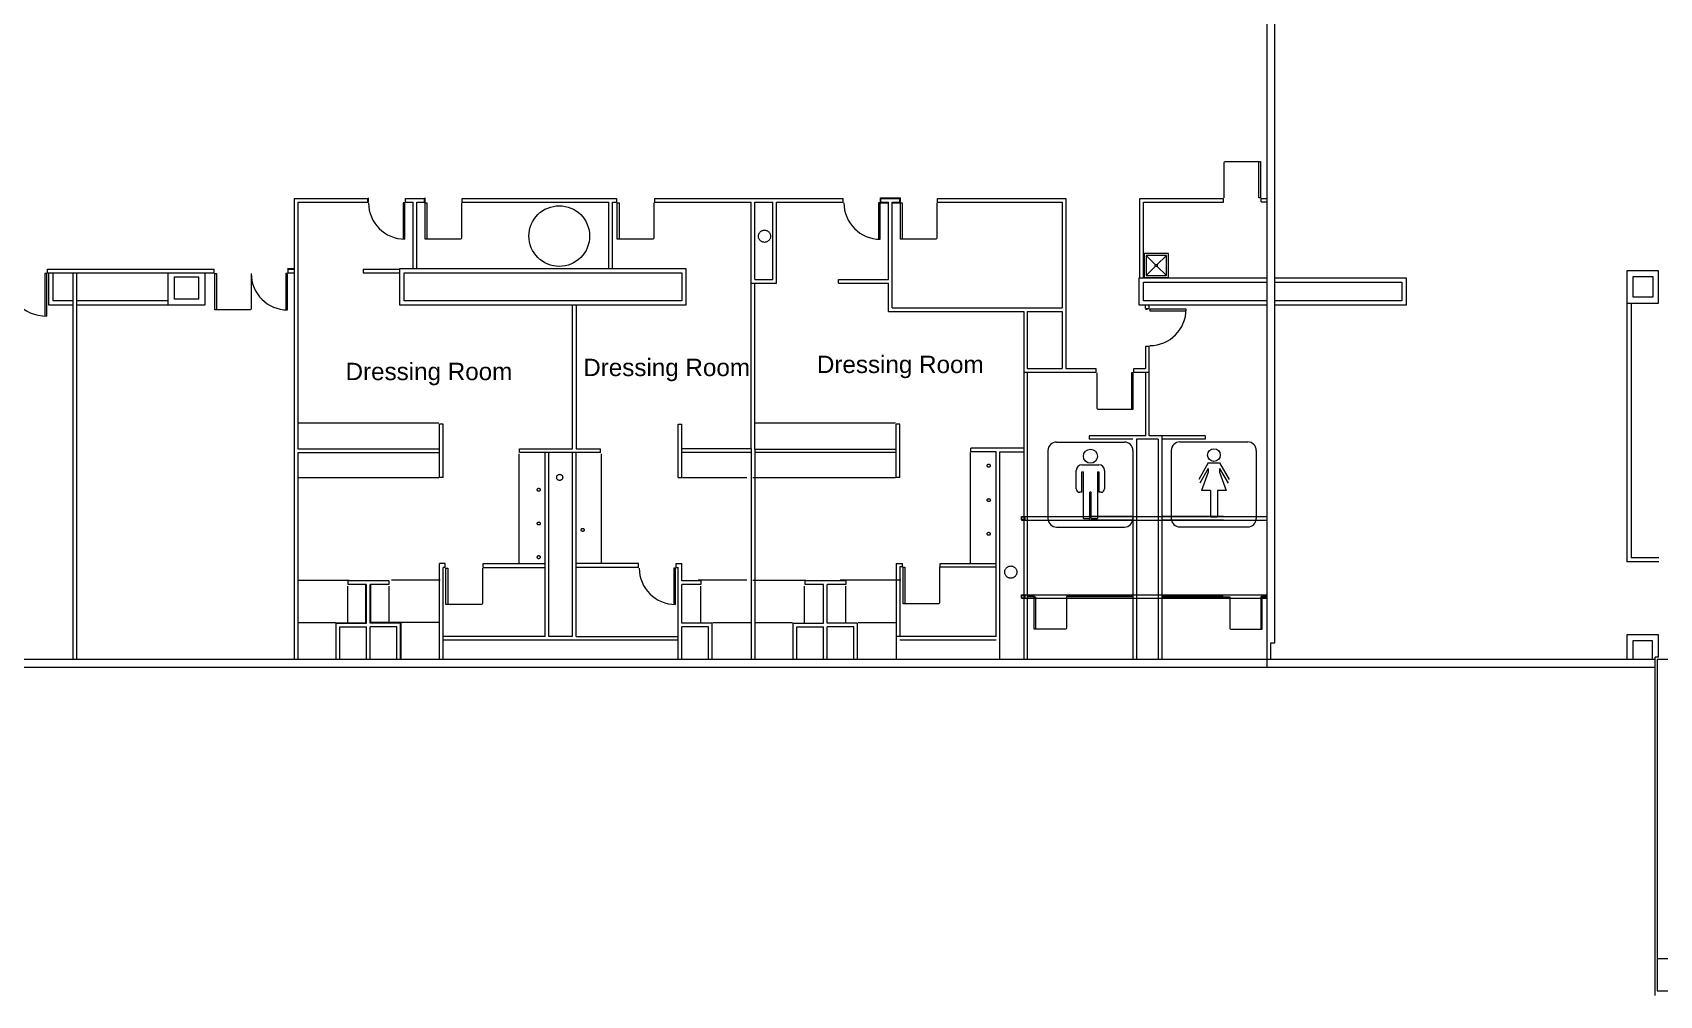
# Model space of a CAD drawing. Header units: inches. Extents: x -3410 to 5259, y -1080 to 3208.
# Drawn here: x 570 to 2178, y -1080 to -128 of the extents above; entities that cross this region are included whole.
import ezdxf

# ---------------------------------------------------------------- set-up
doc = ezdxf.new("R2010")
doc.units = ezdxf.units.IN
doc.header["$LTSCALE"] = 48
doc.header["$MEASUREMENT"] = 0
for name, color, linetype, lineweight in [('Venue-Text', 5, 'Continuous', 5), ('Venue-Text-Facility', 7, 'Continuous', 5), ('Venue-Text-Room ID', 5, 'Continuous', 5), ('Venue-Walls and Doors', 7, 'Continuous', 5)]:
    doc.layers.add(name, color=color, linetype=linetype, lineweight=lineweight)
doc.styles.add('Arial', font='Arial')

# ---------------------------------------------------------------- blocks, each defined once
blk = doc.blocks.new('Group-83-1')
at = {"layer": 'Venue-Walls and Doors', "color": 7, "linetype": 'Continuous', "flags": 128}
blk.add_lwpolyline([(-846.762, -1561.125, 0.41421356), (-804.762, -1603.125), (-804.762, -1561.125), (-806.803, -1561.125), (-806.803, -1603.125)], format="xyb", dxfattribs=at)
blk = doc.blocks.new('Group-203-1')
at = {"layer": 'Venue-Walls and Doors', "color": 7, "linetype": 'Continuous', "flags": 128}
blk.add_lwpolyline([(-204.762, -1491.127), (-204.762, -1526.127, -0.41421356), (-205.762, -1527.127), (-240.762, -1527.127), (-240.762, -1491.127), (-239.013, -1491.127), (-239.013, -1527.127)], format="xyb", dxfattribs=at)
blk = doc.blocks.new('Group-204-1')
at = {"layer": 'Venue-Walls and Doors', "color": 7, "linetype": 'Continuous', "flags": 128}
blk.add_lwpolyline([(-486.763, -1491.126, 0.41421356), (-450.763, -1527.126), (-450.763, -1491.126), (-452.513, -1491.126), (-452.513, -1527.126)], format="xyb", dxfattribs=at)
blk = doc.blocks.new('Group-205-1')
at = {"layer": 'Venue-Walls and Doors', "color": 7, "linetype": 'Continuous', "flags": 128}
blk.add_lwpolyline([(203.237, -1880.751), (203.237, -1911.751, -0.41421356), (202.237, -1912.751), (171.237, -1912.751), (171.237, -1880.751), (172.792, -1880.751), (172.792, -1912.751)], format="xyb", dxfattribs=at)
blk = doc.blocks.new('Group-206-1')
at = {"layer": 'Venue-Walls and Doors', "color": 7, "linetype": 'Continuous', "flags": 128}
blk.add_lwpolyline([(364.895, -1880.752), (364.895, -1911.752, 0.41421356), (365.895, -1912.752), (396.895, -1912.752), (396.895, -1880.752), (395.34, -1880.752), (395.34, -1912.752)], format="xyb", dxfattribs=at)
blk = doc.blocks.new('SYM0045')
at = {"layer": 'Venue-Walls and Doors', "color": 7, "linetype": 'Continuous'}
for p, q in [((11.3, 0.7), (2, 10)), ((22, 10), (12.7, 0.7)), ((11.3, -0.7), (2, -10)), ((22, -10), (12.7, -0.7))]:
    blk.add_line(p, q, dxfattribs=at)
at = {"layer": 'Venue-Walls and Doors', "color": 7, "linetype": 'Continuous', "flags": 128}
for points in [[(24, 12), (0, 12), (0, -12), (24, -12)], [(22, 10), (2, 10), (2, -10), (22, -10)], [(13, 0), (13, -0.1), (13, -0.2), (13, -0.3), (12.9, -0.4), (12.9, -0.5), (12.8, -0.6), (12.8, -0.6), (12.7, -0.7), (12.6, -0.8), (12.6, -0.8), (12.5, -0.9), (12.4, -0.9), (12.3, -1), (12.2, -1), (12.1, -1), (12, -1), (11.9, -1), (11.8, -1), (11.7, -1), (11.6, -0.9), (11.5, -0.9), (11.4, -0.8), (11.4, -0.8), (11.3, -0.7), (11.2, -0.6), (11.2, -0.6), (11.1, -0.5), (11.1, -0.4), (11, -0.3), (11, -0.2), (11, -0.1), (11, 0), (11, 0.1), (11, 0.2), (11, 0.3), (11.1, 0.4), (11.1, 0.5), (11.2, 0.6), (11.2, 0.6), (11.3, 0.7), (11.4, 0.8), (11.4, 0.8), (11.5, 0.9), (11.6, 0.9), (11.7, 1), (11.8, 1), (11.9, 1), (12, 1), (12.1, 1), (12.2, 1), (12.3, 1), (12.4, 0.9), (12.5, 0.9), (12.6, 0.8), (12.6, 0.8), (12.7, 0.7), (12.8, 0.6), (12.8, 0.6), (12.9, 0.5), (12.9, 0.4), (13, 0.3), (13, 0.2), (13, 0.1)]]:
    blk.add_lwpolyline(points, close=True, dxfattribs=at)
blk = doc.blocks.new('Group-207-1')
at = {"layer": 'Venue-Walls and Doors', "color": 7, "linetype": 'Continuous', "flags": 128}
blk.add_lwpolyline([(233.238, -1659.126), (233.238, -1694.126, 0.41421356), (234.238, -1695.126), (269.238, -1695.126), (269.238, -1659.126), (267.489, -1659.126), (267.489, -1695.126)], format="xyb", dxfattribs=at)
blk = doc.blocks.new('Group-208-1')
at = {"layer": 'Venue-Walls and Doors', "color": 7, "linetype": 'Continuous', "flags": 128}
blk.add_lwpolyline([(285.676, -1632.339, 0.41421356), (321.676, -1596.339), (285.676, -1596.339), (285.676, -1598.089), (321.676, -1598.089)], format="xyb", dxfattribs=at)
blk = doc.blocks.new('Group-209-1')
at = {"layer": 'Venue-Walls and Doors', "color": 7, "linetype": 'Continuous', "flags": 128}
blk.add_lwpolyline([(359.238, -1486.253), (359.238, -1451.253, -0.41421356), (360.238, -1450.253), (395.238, -1450.253), (395.238, -1486.253), (393.488, -1486.253), (393.488, -1450.253)], format="xyb", dxfattribs=at)
blk = doc.blocks.new('Group-210-1')
at = {"layer": 'Venue-Walls and Doors', "color": 7, "linetype": 'Continuous', "flags": 128}
blk.add_lwpolyline([(-602.763, -1561.125, 0.41421356), (-566.763, -1597.125), (-566.763, -1561.125), (-568.513, -1561.125), (-568.513, -1597.125)], format="xyb", dxfattribs=at)
blk = doc.blocks.new('Group-211-1')
at = {"layer": 'Venue-Walls and Doors', "color": 7, "linetype": 'Continuous', "flags": 128}
blk.add_lwpolyline([(-16.762, -1491.218, 0.41421356), (19.238, -1527.218), (19.238, -1491.218), (17.488, -1491.218), (17.488, -1527.218)], format="xyb", dxfattribs=at)
blk = doc.blocks.new('Group-212-1')
at = {"layer": 'Venue-Walls and Doors', "color": 7, "linetype": 'Continuous', "flags": 128}
blk.add_lwpolyline([(75.237, -1491.126), (75.238, -1526.126, -0.41421356), (74.238, -1527.126), (39.238, -1527.127), (39.237, -1491.127), (40.987, -1491.127), (40.988, -1527.127)], format="xyb", dxfattribs=at)
blk = doc.blocks.new('Group-213-1')
at = {"layer": 'Venue-Walls and Doors', "color": 7, "linetype": 'Continuous', "flags": 128}
blk.add_lwpolyline([(-394.763, -1491.126), (-394.763, -1526.126, -0.41421356), (-395.763, -1527.126), (-430.763, -1527.127), (-430.763, -1491.127), (-429.014, -1491.127), (-429.013, -1527.127)], format="xyb", dxfattribs=at)
blk = doc.blocks.new('Group-230-1')
at = {"layer": 'Venue-Walls and Doors', "color": 7, "linetype": 'Continuous', "flags": 128}
blk.add_lwpolyline([(77.862, -1851.495), (77.862, -1886.495, -0.41421356), (76.862, -1887.495), (41.862, -1887.495), (41.862, -1851.495), (43.612, -1851.495), (43.612, -1887.495)], format="xyb", dxfattribs=at)
blk = doc.blocks.new('Group-231-1')
at = {"layer": 'Venue-Walls and Doors', "color": 7, "linetype": 'Continuous', "flags": 128}
blk.add_lwpolyline([(-219.138, -1852.245, 0.41421356), (-183.138, -1888.245), (-183.138, -1852.245), (-184.888, -1852.245), (-184.888, -1888.245)], format="xyb", dxfattribs=at)
blk = doc.blocks.new('Group-232-1')
at = {"layer": 'Venue-Walls and Doors', "color": 7, "linetype": 'Continuous', "flags": 128}
blk.add_lwpolyline([(-374.138, -1852.245), (-374.138, -1887.245, -0.41421356), (-375.138, -1888.245), (-410.138, -1888.245), (-410.138, -1852.245), (-408.388, -1852.245), (-408.388, -1888.245)], format="xyb", dxfattribs=at)
blk = doc.blocks.new('Group-237-1')
at = {"layer": 'Venue-Walls and Doors', "color": 7, "linetype": 'Continuous', "flags": 128}
blk.add_lwpolyline([(-602.763, -1561.125), (-602.763, -1596.125, -0.41421356), (-603.763, -1597.125), (-638.763, -1597.125), (-638.763, -1561.125), (-637.013, -1561.125), (-637.013, -1597.125)], format="xyb", dxfattribs=at)
blk = doc.blocks.new('MEN')
at = {"layer": 'Venue-Text-Room ID'}
for p, q in [((-49, 71), (47, 71)), ((-61, 59), (-61, -37)), ((58.9999, 59), (58.9999, -37)), ((-21, 5), (-21, 31)), ((-13, 39), (11, 39)), ((-13, 29), (-11, 29)), ((-13, 0), (-13, 29)), ((-10.9999, -36.9999), (-10.9999, 29.0001)), ((8.9999, 29), (10.9999, 29)), ((9, 29.0001), (9, -36.9999)), ((10.9999, 29), (10.9999, 0)), ((18.9999, 31), (18.9999, 5)), ((-13, 0), (-16, 0)), ((0, 0), (-2, 0)), ((-1.9999, -36.9999), (-1.9999, 0.0001)), ((0, -36.9999), (0, 0.0001)), ((14, 0), (11, 0)), ((-10.9999, -36.9999), (-1.9999, -36.9999)), ((0, -36.9999), (9, -36.9999)), ((-48.9999, -48.9999), (47.0001, -48.9999))]:
    blk.add_line(p, q, dxfattribs=at)
blk.add_circle((-1, 51), 10, dxfattribs=at)
for centre, radius, start, end in [((-49, 59), 12, 90, 180), ((46.9999, 59), 12, 0, 90), ((-13, 31), 8, 90, 180), ((10.9999, 31), 8, 0, 90), ((-16, 5), 5, 180, 270), ((13.9999, 5), 5, 270, 0), ((-48.9999, -36.9999), 12, 180, 270), ((47, -36.9999), 12, 270, 0)]:
    blk.add_arc(centre, radius, start, end, dxfattribs=at)
blk = doc.blocks.new('WOMEN')
at = {"layer": 'Venue-Text-Room ID'}
for p, q in [((-55.2358, 56.6324), (-55.2358, -39.3676)), ((-43.2359, 68.6324), (52.7641, 68.6324)), ((64.7641, 56.6324), (64.7641, -39.3676)), ((-2.9999, 39), (-16.4641, 15.6794)), ((-3, 30.9999), (-15, 10.2153)), ((-3, 26.101), (-12.5, 0)), ((-3, 38.9999), (13, 38.9999)), ((-3, 31), (-3, 26.101)), ((12.9999, 39), (26.4641, 15.6794)), ((13, 31), (13, 26.101)), ((13, 30.9999), (25, 10.2153)), ((13, 26.101), (22.5, 0)), ((0.0001, 0), (-12.4999, 0)), ((0, 0), (0, -37)), ((9.9999, 0.0001), (9.9999, -36.9999)), ((22.4999, 0), (9.9999, 0)), ((-0.0001, -36.9999), (9.9999, -36.9999)), ((-43.2359, -51.3675), (52.7641, -51.3675))]:
    blk.add_line(p, q, dxfattribs=at)
blk.add_circle((4.9999, 49.9999), 9, dxfattribs=at)
for centre, start, end in [((-43.2358, 56.6324), 90, 180), ((52.7641, 56.6324), 0, 90), ((-43.2358, -39.3675), 180, 270), ((52.7641, -39.3675), 270, 0)]:
    blk.add_arc(centre, 12, start, end, dxfattribs=at)

msp = doc.modelspace()

# ---------------------------------------------------------------- linework, layer by layer
at = {"layer": 'Venue-Walls and Doors', "linetype": 'Continuous'}
for p, q in [((1790.2, -29.3), (1790.2, -755.3)), ((1798.2, -731.2), (1798.2, -37.3)), ((828.8, -291.9), (901.5, -291.9)), ((828.8, -291.9), (828.8, -747.3)), ((832.4, -295.5), (901.5, -295.5)), ((832.4, -295.5), (832.4, -539.4)), ((901.5, -295.5), (901.5, -291.9)), ((902.2, -295.5), (902.2, -291.3)), ((938.8, -291.9), (957.5, -291.9)), ((938.8, -295.5), (938.8, -291.9)), ((938.8, -295.5), (946.4, -295.5)), ((946.4, -361.3), (946.4, -295.5)), ((950, -361.3), (950, -295.5)), ((950, -295.5), (957.5, -295.5)), ((957.5, -295.5), (957.5, -291.9)), ((958.2, -296.1), (958.2, -291.3)), ((994.8, -291.9), (1147.5, -291.9)), ((994.8, -295.5), (994.8, -291.9)), ((994.8, -295.5), (1139.9, -295.5)), ((1139.9, -361.3), (1139.9, -295.5)), ((1143.5, -361.3), (1143.5, -295.5)), ((1143.5, -295.5), (1147.5, -295.5)), ((1147.5, -291.9), (1147.5, -295.5)), ((1184.8, -291.9), (1371.5, -291.9)), ((1184.8, -291.9), (1184.8, -295.5)), ((1184.8, -295.5), (1280.5, -295.5)), ((1280.5, -539.4), (1280.5, -295.5)), ((1284.1, -371.4), (1284.1, -295.5)), ((1284.1, -295.5), (1301.9, -295.5)), ((1301.9, -372), (1301.9, -295.5)), ((1305.5, -375.6), (1305.5, -295.5)), ((1305.5, -295.5), (1371.5, -295.5)), ((1371.5, -295.5), (1371.5, -291.9)), ((1408.2, -296.2), (1408.2, -291.3)), ((1408.2, -291.3), (1428.2, -291.3)), ((1408.2, -296.2), (1415.7, -296.2)), ((1408.8, -291.9), (1427.5, -291.9)), ((1408.8, -295.6), (1408.8, -291.9)), ((1408.8, -295.6), (1416.4, -295.6)), ((1416.4, -372), (1416.4, -295.6)), ((1420, -399.9), (1420, -295.6)), ((1420, -295.6), (1427.5, -295.6)), ((1420.6, -296.2), (1428.2, -296.2)), ((1427.5, -295.6), (1427.5, -291.9)), ((1428.2, -296.2), (1428.2, -291.3)), ((1464.8, -295.5), (1464.8, -291.9)), ((1464.8, -291.9), (1591.5, -291.9)), ((1464.8, -295.5), (1587.9, -295.5)), ((1587.9, -295.5), (1587.9, -399.9)), ((1591.5, -291.9), (1591.5, -459.9)), ((1664.8, -291.9), (1747.5, -291.9)), ((1664.8, -370.3), (1664.8, -291.9)), ((1668.4, -370.3), (1668.4, -295.5)), ((1668.4, -295.5), (1747.5, -295.5)), ((1747.5, -295.5), (1747.5, -291.9)), ((1784.8, -291.9), (1790.2, -291.9)), ((1784.8, -295.4), (1784.8, -291.9)), ((1784.8, -295.4), (1790.2, -295.4)), ((584.8, -361.9), (749.5, -361.9)), ((584.8, -365.5), (584.8, -361.9)), ((584.8, -365.5), (749.5, -365.5)), ((586.2, -397.3), (586.2, -366.1)), ((590.4, -393), (590.4, -366.1)), ((609.9, -365.5), (609.9, -747.3)), ((613.5, -365.5), (613.5, -747.3)), ((704.2, -397.3), (704.2, -365.5)), ((710.2, -391.3), (710.2, -369.3)), ((710.2, -369.3), (734.2, -369.3)), ((734.2, -369.3), (734.2, -391.3)), ((740.2, -365.5), (740.2, -397.3)), ((749.5, -365.5), (749.5, -361.9)), ((822.2, -361.3), (828.2, -361.3)), ((822.8, -365.5), (822.8, -361.9)), ((822.8, -361.9), (828.2, -361.9)), ((822.8, -365.5), (828.2, -365.5)), ((896.8, -361.9), (933.1, -361.9)), ((896.8, -361.9), (896.8, -365.5)), ((896.8, -365.5), (933.1, -365.5)), ((2146.2, -363.3), (2146.2, -651.2)), ((1280.5, -375.6), (1305.5, -375.6)), ((1284.1, -372), (1284.1, -371.4)), ((1284.1, -372), (1301.9, -372)), ((1284.1, -539.6), (1284.1, -375.6)), ((1366.8, -372), (1416.4, -372)), ((1366.8, -375.6), (1366.8, -372)), ((1366.8, -375.6), (1416.4, -375.6)), ((1416.4, -403.5), (1416.4, -375.6)), ((609.3, -397.3), (586.2, -397.3)), ((609.3, -393), (590.4, -393)), ((704.2, -393), (614.2, -393)), ((740.2, -397.3), (614.2, -397.3)), ((734.2, -391.3), (710.2, -391.3)), ((1103.9, -539.4), (1103.9, -397.3)), ((1107.5, -397.3), (1107.5, -539.4)), ((1420, -399.9), (1587.9, -399.9)), ((1670.4, -400.7), (1670.4, -397.3)), ((1670.4, -400.7), (1674, -400.7)), ((1670.4, -401.3), (1672.2, -401.3)), ((1674, -400.7), (1674, -397.3)), ((2150.4, -395.3), (2150.4, -647)), ((1416.4, -403.5), (1549.9, -403.5)), ((1549.9, -403.5), (1549.9, -747.3)), ((1553.5, -403.5), (1553.5, -459.9)), ((1553.5, -403.5), (1587.9, -403.5)), ((1587.9, -403.5), (1587.9, -459.9)), ((1670.4, -438), (1670.4, -459.9)), ((1670.4, -438), (1674, -438)), ((1674, -526.4), (1674, -438)), ((1549.9, -463.5), (1621.5, -463.5)), ((1553.5, -459.9), (1587.9, -459.9)), ((1553.5, -463.5), (1553.5, -747.3)), ((1591.5, -459.9), (1621.5, -459.9)), ((1621.5, -463.5), (1621.5, -459.9)), ((1658.8, -463.5), (1658.8, -459.9)), ((1658.8, -459.9), (1670.4, -459.9)), ((1658.8, -463.5), (1674, -463.5)), ((1670.4, -463.5), (1670.4, -526.4)), ((971.7, -514.2), (833, -514.2)), ((1423.2, -514.2), (1284.1, -514.2)), ((972.3, -567.6), (972.3, -514.9)), ((975.9, -514.9), (972.3, -514.9)), ((975.9, -567.6), (975.9, -514.9)), ((1208.4, -567.6), (1208.4, -514.9)), ((1208.4, -514.9), (1212, -514.9)), ((1212, -567.6), (1212, -514.9)), ((1423.9, -567.6), (1423.9, -514.9)), ((1427.5, -514.9), (1423.9, -514.9)), ((1427.5, -567.6), (1427.5, -514.9)), ((1614.8, -526.4), (1614.8, -530)), ((1670.4, -526.4), (1614.8, -526.4)), ((1657.8, -530), (1614.8, -530)), ((1661.4, -530), (1661.4, -606.4)), ((1682.9, -530), (1661.4, -530)), ((1729.5, -526.4), (1674, -526.4)), ((1682.9, -530), (1682.9, -606.4)), ((1686.5, -526.4), (1686.5, -606.4)), ((1729.5, -530), (1686.5, -530)), ((1729.5, -526.4), (1729.5, -530)), ((832.4, -539.4), (972.3, -539.4)), ((832.4, -543.1), (972.3, -543.1)), ((832.4, -543.1), (832.4, -747.3)), ((1050.9, -544.2), (1050.9, -652.2)), ((1131.5, -543.1), (1051.5, -543.1)), ((1076.8, -724.9), (1076.8, -543.1)), ((1080.4, -724.9), (1080.4, -543.1)), ((1103.9, -724.9), (1103.9, -543.1)), ((1107.5, -539.4), (1131.5, -539.4)), ((1107.5, -652.9), (1107.5, -543.1)), ((1131.5, -543.1), (1131.5, -539.4)), ((1132.2, -544.2), (1132.2, -652.2)), ((1280.5, -539.4), (1212, -539.4)), ((1280.5, -543.1), (1212, -543.1)), ((1280.5, -539.4), (1280.5, -747.3)), ((1284.1, -539.6), (1284.1, -747.3)), ((1284.1, -539.6), (1423.9, -539.6)), ((1423.9, -543.1), (1284.1, -543.1)), ((1496.9, -543.1), (1496.9, -652.2)), ((1497.5, -542.4), (1497.5, -538.8)), ((1549.9, -538.8), (1497.5, -538.8)), ((1522.8, -542.4), (1497.5, -542.4)), ((1522.8, -724.9), (1522.8, -542.4)), ((1526.4, -542.4), (1549.9, -542.4)), ((1526.4, -747.3), (1526.4, -542.4)), ((971.7, -568.2), (833, -568.2)), ((975.9, -567.6), (972.3, -567.6)), ((1208.4, -567.6), (1212, -567.6)), ((1276.2, -568.2), (1212.7, -568.2)), ((1423.2, -568.2), (1282.2, -568.2)), ((1427.5, -567.6), (1423.9, -567.6)), ((1547.9, -606.3), (1790.2, -606.3)), ((1547.9, -609.8), (1790.2, -609.8)), ((1657.8, -606.4), (1614.8, -606.4)), ((1657.8, -610), (1614.8, -610)), ((1657.8, -606.4), (1657.8, -747.3)), ((1661.4, -606.4), (1661.4, -747.3)), ((1682.9, -606.4), (1682.9, -747.3)), ((1747.5, -606.4), (1686.5, -606.4)), ((1686.5, -606.4), (1686.5, -747.3)), ((1747.5, -610), (1686.5, -610)), ((972.3, -747.3), (972.3, -652.9)), ((977.9, -652.9), (972.3, -652.9)), ((975.9, -747.3), (975.9, -656.6)), ((977.9, -656.6), (975.9, -656.6)), ((977.9, -656.6), (977.9, -652.9)), ((1015.4, -652.9), (1076.8, -652.9)), ((1015.4, -656.6), (1015.4, -652.9)), ((1015.4, -656.6), (1076.8, -656.6)), ((1169.2, -652.9), (1107.5, -652.9)), ((1107.5, -724.9), (1107.5, -652.9)), ((1169.2, -656.6), (1107.5, -656.6)), ((1169.2, -656.6), (1169.2, -652.9)), ((1206.4, -652.9), (1212, -652.9)), ((1206.4, -656.6), (1206.4, -652.9)), ((1206.4, -656.6), (1208.4, -656.6)), ((1208.4, -747.3), (1208.4, -656.6)), ((1212, -669.9), (1212, -652.9)), ((1423.9, -652.9), (1423.9, -747.3)), ((1423.9, -652.9), (1430.2, -652.9)), ((1427.5, -655.9), (1427.5, -724.9)), ((1430.2, -655.9), (1427.5, -655.9)), ((1430.2, -655.9), (1430.2, -652.9)), ((1467.4, -652.9), (1522.8, -652.9)), ((1467.4, -655.9), (1467.4, -652.9)), ((1467.4, -655.9), (1522.8, -655.9)), ((2177.8, -651.2), (2146.2, -651.2)), ((2177.8, -647), (2150.4, -647)), ((831.8, -669.3), (882.9, -669.3)), ((881.6, -711.3), (881.6, -675.3)), ((922.4, -669.9), (881.7, -669.9)), ((881.7, -669.9), (881.7, -673.5)), ((900.2, -673.5), (881.7, -673.5)), ((900.2, -711.9), (900.2, -673.5)), ((922.4, -673.5), (903.9, -673.5)), ((903.9, -711.9), (903.9, -673.5)), ((922.4, -669.9), (922.4, -673.5)), ((922.5, -711.3), (922.5, -675.3)), ((972.9, -669.3), (924.9, -669.3)), ((1230.6, -669.9), (1212, -669.9)), ((1230.6, -673.5), (1212, -673.5)), ((1212, -711.8), (1212, -673.5)), ((1276.2, -669.1), (1228.2, -669.1)), ((1230.6, -669.9), (1230.6, -673.5)), ((1230.7, -711.3), (1230.7, -675.3)), ((1282.2, -669.3), (1334.6, -669.3)), ((1333.3, -711.3), (1333.3, -675.3)), ((1374.1, -669.9), (1333.4, -669.9)), ((1333.4, -669.9), (1333.4, -673.5)), ((1351.9, -673.5), (1333.4, -673.5)), ((1351.9, -711.9), (1351.9, -673.5)), ((1374.1, -673.5), (1355.5, -673.5)), ((1355.5, -711.8), (1355.5, -673.5)), ((1428.3, -669.3), (1368.5, -669.3)), ((1374.1, -669.9), (1374.1, -673.5)), ((1374.2, -711.3), (1374.2, -675.3)), ((1547.9, -683.6), (1790.2, -683.6)), ((1547.9, -687.1), (1790.2, -687.1)), ((1560.2, -684.8), (1554.2, -684.8)), ((1560.2, -685.8), (1554.2, -685.8)), ((1560.2, -685.8), (1560.2, -684.8)), ((1657.2, -684.8), (1592.2, -684.8)), ((1657.2, -685.8), (1592.2, -685.8)), ((1687.2, -684.8), (1747.2, -684.8)), ((1687.2, -685.8), (1753.8, -685.8)), ((1785.8, -684.8), (1790.2, -684.8)), ((1785.8, -685.8), (1785.8, -684.8)), ((1785.8, -685.8), (1790.2, -685.8)), ((869.6, -711.3), (833, -711.3)), ((870.2, -711.9), (900.2, -711.9)), ((870.2, -747.3), (870.2, -711.9)), ((873.9, -747.3), (873.9, -715.5)), ((873.9, -715.5), (900.2, -715.5)), ((900.2, -747.4), (900.2, -715.5)), ((933.9, -711.8), (903.9, -711.8)), ((930.2, -715.4), (903.9, -715.4)), ((903.9, -747.4), (903.9, -715.5)), ((930.2, -747.1), (930.2, -715.4)), ((933.9, -747.1), (933.9, -711.8)), ((934.5, -747.1), (934.5, -711.1)), ((1242, -711.8), (1212, -711.8)), ((1212, -747.3), (1212, -715.4)), ((1238.4, -715.4), (1212, -715.4)), ((1238.4, -747.1), (1238.4, -715.4)), ((1242, -747.1), (1242, -711.8)), ((1242.7, -711.1), (1279.9, -711.1)), ((1321.3, -711.3), (1284.7, -711.3)), ((1321.9, -711.9), (1351.9, -711.9)), ((1321.9, -747.3), (1321.9, -711.9)), ((1325.5, -747.3), (1325.5, -715.5)), ((1325.5, -715.5), (1351.9, -715.5)), ((1351.9, -747.4), (1351.9, -715.5)), ((1385.5, -711.8), (1355.5, -711.8)), ((1355.5, -747.4), (1355.5, -715.4)), ((1381.9, -715.4), (1355.5, -715.4)), ((1381.9, -747.1), (1381.9, -715.4)), ((1385.5, -747.1), (1385.5, -711.8)), ((1386.2, -711.1), (1423.4, -711.1)), ((2177.7, -723.2), (2146.2, -723.2)), ((2146.2, -723.2), (2146.2, -747.3)), ((2177.7, -745.3), (2177.7, -723.2)), ((1076.8, -724.9), (975.9, -724.9)), ((1208.4, -728.5), (975.9, -728.5)), ((1103.9, -724.9), (1080.4, -724.9)), ((1107.5, -724.9), (1208.4, -724.9)), ((1522.8, -724.9), (1423.9, -724.9)), ((1522.8, -728.5), (1427.5, -728.5)), ((1794.2, -747.3), (1794.2, -731.2)), ((1794.2, -731.2), (1798.2, -731.2)), ((2171.7, -729.2), (2152.2, -729.2)), ((2152.2, -729.2), (2152.2, -747.3)), ((2171.7, -747.3), (2171.7, -729.2)), ((-1343.8, -747.3), (2174.2, -747.3)), ((-1343.8, -755.3), (2174.2, -755.3)), ((2174.2, -1079.8), (2174.2, -745.3)), ((2177.7, -745.3), (2174.2, -745.3)), ((2176.2, -747.3), (2176.2, -1075.2)), ((2176.2, -747.3), (2205.2, -747.3)), ((2176.2, -1043.2), (2207.7, -1043.2)), ((2176.2, -1075.2), (3468.2, -1075.2))]:
    msp.add_line(p, q, dxfattribs=at)
at = {"layer": 'Venue-Walls and Doors', "linetype": 'Continuous', "flags": 128}
for points in [[(1120.7, -329.1), (1120.6, -332), (1120.2, -334.9), (1119.4, -337.8), (1118.5, -340.6), (1117.2, -343.2), (1115.7, -345.8), (1113.9, -348.1), (1112, -350.3), (1109.8, -352.3), (1107.4, -354), (1104.9, -355.5), (1102.2, -356.8), (1099.4, -357.8), (1096.6, -358.5), (1093.7, -358.9), (1090.7, -359.1), (1087.8, -358.9), (1084.9, -358.5), (1082, -357.8), (1079.3, -356.8), (1076.6, -355.5), (1074.1, -354), (1071.7, -352.3), (1069.5, -350.3), (1067.5, -348.1), (1065.8, -345.8), (1064.3, -343.2), (1063, -340.6), (1062, -337.8), (1061.3, -334.9), (1060.9, -332), (1060.7, -329.1), (1060.9, -326.1), (1061.3, -323.2), (1062, -320.4), (1063, -317.6), (1064.3, -314.9), (1065.8, -312.4), (1067.5, -310.1), (1069.5, -307.9), (1071.7, -305.9), (1074.1, -304.1), (1076.6, -302.6), (1079.3, -301.4), (1082, -300.4), (1084.9, -299.7), (1087.8, -299.2), (1090.7, -299.1), (1093.7, -299.2), (1096.6, -299.7), (1099.4, -300.4), (1102.2, -301.4), (1104.9, -302.6), (1107.4, -304.1), (1109.8, -305.9), (1112, -307.9), (1113.9, -310.1), (1115.7, -312.4), (1117.2, -314.9), (1118.5, -317.6), (1119.4, -320.4), (1120.2, -323.2), (1120.6, -326.1)], [(1299.6, -329.3), (1299.6, -329.8), (1299.5, -330.4), (1299.4, -331), (1299.2, -331.5), (1298.9, -332.1), (1298.6, -332.6), (1298.3, -333.1), (1297.9, -333.5), (1297.4, -333.9), (1297, -334.2), (1296.5, -334.5), (1295.9, -334.8), (1295.4, -335), (1294.8, -335.1), (1294.2, -335.2), (1293.6, -335.3), (1293, -335.2), (1292.5, -335.1), (1291.9, -335), (1291.3, -334.8), (1290.8, -334.5), (1290.3, -334.2), (1289.8, -333.9), (1289.4, -333.5), (1289, -333.1), (1288.6, -332.6), (1288.3, -332.1), (1288.1, -331.5), (1287.9, -331), (1287.8, -330.4), (1287.7, -329.8), (1287.6, -329.3), (1287.7, -328.7), (1287.8, -328.1), (1287.9, -327.5), (1288.1, -327), (1288.3, -326.4), (1288.6, -325.9), (1289, -325.4), (1289.4, -325), (1289.8, -324.6), (1290.3, -324.3), (1290.8, -324), (1291.3, -323.7), (1291.9, -323.5), (1292.5, -323.4), (1293, -323.3), (1293.6, -323.3), (1294.2, -323.3), (1294.8, -323.4), (1295.4, -323.5), (1295.9, -323.7), (1296.5, -324), (1297, -324.3), (1297.4, -324.6), (1297.9, -325), (1298.3, -325.4), (1298.6, -325.9), (1298.9, -326.4), (1299.2, -327), (1299.4, -327.5), (1299.5, -328.1), (1299.6, -328.7)], [(1216, -397.3), (933.1, -397.3), (933.1, -361.3), (1216, -361.3)], [(1211.8, -393), (937.4, -393), (937.4, -365.5), (1211.8, -365.5)], [(2172.4, -369.3), (2152.2, -369.3), (2152.2, -389.3), (2172.4, -389.3)], [(1516.8, -556.1), (1516.8, -556.2), (1516.8, -556.3), (1516.7, -556.5), (1516.7, -556.6), (1516.6, -556.8), (1516.6, -556.9), (1516.5, -557), (1516.4, -557.1), (1516.3, -557.2), (1516.1, -557.3), (1516, -557.4), (1515.9, -557.4), (1515.7, -557.5), (1515.6, -557.5), (1515.5, -557.5), (1515.3, -557.6), (1515.2, -557.5), (1515, -557.5), (1514.9, -557.5), (1514.7, -557.4), (1514.6, -557.4), (1514.5, -557.3), (1514.4, -557.2), (1514.2, -557.1), (1514.1, -557), (1514.1, -556.9), (1514, -556.8), (1513.9, -556.6), (1513.9, -556.5), (1513.8, -556.3), (1513.8, -556.2), (1513.8, -556.1), (1513.8, -555.9), (1513.8, -555.8), (1513.9, -555.6), (1513.9, -555.5), (1514, -555.3), (1514.1, -555.2), (1514.1, -555.1), (1514.2, -555), (1514.4, -554.9), (1514.5, -554.8), (1514.6, -554.7), (1514.7, -554.7), (1514.9, -554.6), (1515, -554.6), (1515.2, -554.6), (1515.3, -554.6), (1515.5, -554.6), (1515.6, -554.6), (1515.7, -554.6), (1515.9, -554.7), (1516, -554.7), (1516.1, -554.8), (1516.3, -554.9), (1516.4, -555), (1516.5, -555.1), (1516.6, -555.2), (1516.6, -555.3), (1516.7, -555.5), (1516.7, -555.6), (1516.8, -555.8), (1516.8, -555.9)], [(1072, -579.8), (1072, -580), (1071.9, -580.1), (1071.9, -580.3), (1071.9, -580.4), (1071.8, -580.5), (1071.7, -580.7), (1071.6, -580.8), (1071.5, -580.9), (1071.4, -581), (1071.3, -581.1), (1071.2, -581.2), (1071, -581.2), (1070.9, -581.3), (1070.8, -581.3), (1070.6, -581.3), (1070.5, -581.3), (1070.3, -581.3), (1070.2, -581.3), (1070, -581.3), (1069.9, -581.2), (1069.8, -581.2), (1069.6, -581.1), (1069.5, -581), (1069.4, -580.9), (1069.3, -580.8), (1069.2, -580.7), (1069.1, -580.5), (1069.1, -580.4), (1069, -580.3), (1069, -580.1), (1069, -580), (1069, -579.8), (1069, -579.7), (1069, -579.5), (1069, -579.4), (1069.1, -579.3), (1069.1, -579.1), (1069.2, -579), (1069.3, -578.9), (1069.4, -578.8), (1069.5, -578.7), (1069.6, -578.6), (1069.8, -578.5), (1069.9, -578.5), (1070, -578.4), (1070.2, -578.4), (1070.3, -578.3), (1070.5, -578.3), (1070.6, -578.3), (1070.8, -578.4), (1070.9, -578.4), (1071, -578.5), (1071.2, -578.5), (1071.3, -578.6), (1071.4, -578.7), (1071.5, -578.8), (1071.6, -578.9), (1071.7, -579), (1071.8, -579.1), (1071.9, -579.3), (1071.9, -579.4), (1071.9, -579.5), (1072, -579.7)], [(1094.2, -567.6), (1094.2, -567.9), (1094.1, -568.2), (1094, -568.5), (1093.9, -568.8), (1093.8, -569.1), (1093.7, -569.3), (1093.5, -569.5), (1093.3, -569.8), (1093.1, -570), (1092.8, -570.1), (1092.6, -570.3), (1092.3, -570.4), (1092, -570.5), (1091.8, -570.6), (1091.5, -570.6), (1091.2, -570.6), (1090.9, -570.6), (1090.6, -570.6), (1090.3, -570.5), (1090, -570.4), (1089.8, -570.3), (1089.5, -570.1), (1089.3, -570), (1089, -569.8), (1088.8, -569.5), (1088.7, -569.3), (1088.5, -569.1), (1088.4, -568.8), (1088.3, -568.5), (1088.2, -568.2), (1088.2, -567.9), (1088.2, -567.6), (1088.2, -567.3), (1088.2, -567.1), (1088.3, -566.8), (1088.4, -566.5), (1088.5, -566.2), (1088.7, -566), (1088.8, -565.7), (1089, -565.5), (1089.3, -565.3), (1089.5, -565.1), (1089.8, -565), (1090, -564.9), (1090.3, -564.8), (1090.6, -564.7), (1090.9, -564.7), (1091.2, -564.6), (1091.5, -564.7), (1091.8, -564.7), (1092, -564.8), (1092.3, -564.9), (1092.6, -565), (1092.8, -565.1), (1093.1, -565.3), (1093.3, -565.5), (1093.5, -565.7), (1093.7, -566), (1093.8, -566.2), (1093.9, -566.5), (1094, -566.8), (1094.1, -567.1), (1094.2, -567.3)], [(1516.8, -590.1), (1516.8, -590.3), (1516.8, -590.4), (1516.7, -590.6), (1516.7, -590.7), (1516.6, -590.8), (1516.6, -591), (1516.5, -591.1), (1516.4, -591.2), (1516.3, -591.3), (1516.1, -591.4), (1516, -591.5), (1515.9, -591.5), (1515.7, -591.6), (1515.6, -591.6), (1515.5, -591.6), (1515.3, -591.6), (1515.2, -591.6), (1515, -591.6), (1514.9, -591.6), (1514.7, -591.5), (1514.6, -591.5), (1514.5, -591.4), (1514.4, -591.3), (1514.2, -591.2), (1514.1, -591.1), (1514.1, -591), (1514, -590.8), (1513.9, -590.7), (1513.9, -590.6), (1513.8, -590.4), (1513.8, -590.3), (1513.8, -590.1), (1513.8, -590), (1513.8, -589.8), (1513.9, -589.7), (1513.9, -589.6), (1514, -589.4), (1514.1, -589.3), (1514.1, -589.2), (1514.2, -589.1), (1514.4, -589), (1514.5, -588.9), (1514.6, -588.8), (1514.7, -588.7), (1514.9, -588.7), (1515, -588.7), (1515.2, -588.6), (1515.3, -588.6), (1515.5, -588.6), (1515.6, -588.7), (1515.7, -588.7), (1515.9, -588.7), (1516, -588.8), (1516.1, -588.9), (1516.3, -589), (1516.4, -589.1), (1516.5, -589.2), (1516.6, -589.3), (1516.6, -589.4), (1516.7, -589.6), (1516.7, -589.7), (1516.8, -589.8), (1516.8, -590)], [(1072, -613.2), (1072, -613.4), (1071.9, -613.5), (1071.9, -613.7), (1071.9, -613.8), (1071.8, -614), (1071.7, -614.1), (1071.6, -614.2), (1071.5, -614.3), (1071.4, -614.4), (1071.3, -614.5), (1071.2, -614.6), (1071, -614.6), (1070.9, -614.7), (1070.8, -614.7), (1070.6, -614.7), (1070.5, -614.7), (1070.3, -614.7), (1070.2, -614.7), (1070, -614.7), (1069.9, -614.6), (1069.8, -614.6), (1069.6, -614.5), (1069.5, -614.4), (1069.4, -614.3), (1069.3, -614.2), (1069.2, -614.1), (1069.1, -614), (1069.1, -613.8), (1069, -613.7), (1069, -613.5), (1069, -613.4), (1069, -613.2), (1069, -613.1), (1069, -613), (1069, -612.8), (1069.1, -612.7), (1069.1, -612.5), (1069.2, -612.4), (1069.3, -612.3), (1069.4, -612.2), (1069.5, -612.1), (1069.6, -612), (1069.8, -611.9), (1069.9, -611.9), (1070, -611.8), (1070.2, -611.8), (1070.3, -611.8), (1070.5, -611.7), (1070.6, -611.8), (1070.8, -611.8), (1070.9, -611.8), (1071, -611.9), (1071.2, -611.9), (1071.3, -612), (1071.4, -612.1), (1071.5, -612.2), (1071.6, -612.3), (1071.7, -612.4), (1071.8, -612.5), (1071.9, -612.7), (1071.9, -612.8), (1071.9, -613), (1072, -613.1)], [(1115.4, -619.5), (1115.4, -619.7), (1115.4, -619.8), (1115.3, -620), (1115.3, -620.1), (1115.2, -620.2), (1115.1, -620.4), (1115.1, -620.5), (1115, -620.6), (1114.9, -620.7), (1114.7, -620.8), (1114.6, -620.8), (1114.5, -620.9), (1114.3, -621), (1114.2, -621), (1114, -621), (1113.9, -621), (1113.8, -621), (1113.6, -621), (1113.5, -621), (1113.3, -620.9), (1113.2, -620.8), (1113.1, -620.8), (1112.9, -620.7), (1112.8, -620.6), (1112.7, -620.5), (1112.7, -620.4), (1112.6, -620.2), (1112.5, -620.1), (1112.5, -620), (1112.4, -619.8), (1112.4, -619.7), (1112.4, -619.5), (1112.4, -619.4), (1112.4, -619.2), (1112.5, -619.1), (1112.5, -619), (1112.6, -618.8), (1112.7, -618.7), (1112.7, -618.6), (1112.8, -618.5), (1112.9, -618.4), (1113.1, -618.3), (1113.2, -618.2), (1113.3, -618.1), (1113.5, -618.1), (1113.6, -618.1), (1113.8, -618), (1113.9, -618), (1114, -618), (1114.2, -618.1), (1114.3, -618.1), (1114.5, -618.1), (1114.6, -618.2), (1114.7, -618.3), (1114.9, -618.4), (1115, -618.5), (1115.1, -618.6), (1115.1, -618.7), (1115.2, -618.8), (1115.3, -619), (1115.3, -619.1), (1115.4, -619.2), (1115.4, -619.4)], [(1516.8, -623.4), (1516.8, -623.6), (1516.8, -623.7), (1516.7, -623.9), (1516.7, -624), (1516.6, -624.1), (1516.6, -624.3), (1516.5, -624.4), (1516.4, -624.5), (1516.3, -624.6), (1516.1, -624.7), (1516, -624.7), (1515.9, -624.8), (1515.7, -624.9), (1515.6, -624.9), (1515.5, -624.9), (1515.3, -624.9), (1515.2, -624.9), (1515, -624.9), (1514.9, -624.9), (1514.7, -624.8), (1514.6, -624.7), (1514.5, -624.7), (1514.4, -624.6), (1514.2, -624.5), (1514.1, -624.4), (1514.1, -624.3), (1514, -624.1), (1513.9, -624), (1513.9, -623.9), (1513.8, -623.7), (1513.8, -623.6), (1513.8, -623.4), (1513.8, -623.3), (1513.8, -623.1), (1513.9, -623), (1513.9, -622.8), (1514, -622.7), (1514.1, -622.6), (1514.1, -622.5), (1514.2, -622.4), (1514.4, -622.3), (1514.5, -622.2), (1514.6, -622.1), (1514.7, -622), (1514.9, -622), (1515, -621.9), (1515.2, -621.9), (1515.3, -621.9), (1515.5, -621.9), (1515.6, -621.9), (1515.7, -622), (1515.9, -622), (1516, -622.1), (1516.1, -622.2), (1516.3, -622.3), (1516.4, -622.4), (1516.5, -622.5), (1516.6, -622.6), (1516.6, -622.7), (1516.7, -622.8), (1516.7, -623), (1516.8, -623.1), (1516.8, -623.3)], [(1072, -646.5), (1072, -646.6), (1071.9, -646.8), (1071.9, -646.9), (1071.9, -647.1), (1071.8, -647.2), (1071.7, -647.3), (1071.6, -647.4), (1071.5, -647.5), (1071.4, -647.6), (1071.3, -647.7), (1071.2, -647.8), (1071, -647.9), (1070.9, -647.9), (1070.8, -648), (1070.6, -648), (1070.5, -648), (1070.3, -648), (1070.2, -648), (1070, -647.9), (1069.9, -647.9), (1069.8, -647.8), (1069.6, -647.7), (1069.5, -647.6), (1069.4, -647.5), (1069.3, -647.4), (1069.2, -647.3), (1069.1, -647.2), (1069.1, -647.1), (1069, -646.9), (1069, -646.8), (1069, -646.6), (1069, -646.5), (1069, -646.3), (1069, -646.2), (1069, -646.1), (1069.1, -645.9), (1069.1, -645.8), (1069.2, -645.7), (1069.3, -645.5), (1069.4, -645.4), (1069.5, -645.3), (1069.6, -645.2), (1069.8, -645.2), (1069.9, -645.1), (1070, -645.1), (1070.2, -645), (1070.3, -645), (1070.5, -645), (1070.6, -645), (1070.8, -645), (1070.9, -645.1), (1071, -645.1), (1071.2, -645.2), (1071.3, -645.2), (1071.4, -645.3), (1071.5, -645.4), (1071.6, -645.5), (1071.7, -645.7), (1071.8, -645.8), (1071.9, -645.9), (1071.9, -646.1), (1071.9, -646.2), (1072, -646.3)], [(1543.2, -661.2), (1543.1, -661.8), (1543.1, -662.4), (1542.9, -663), (1542.7, -663.5), (1542.5, -664.1), (1542.2, -664.6), (1541.8, -665.1), (1541.4, -665.5), (1541, -665.9), (1540.5, -666.2), (1540, -666.5), (1539.5, -666.8), (1538.9, -667), (1538.3, -667.1), (1537.8, -667.2), (1537.2, -667.2), (1536.6, -667.2), (1536, -667.1), (1535.4, -667), (1534.9, -666.8), (1534.3, -666.5), (1533.8, -666.2), (1533.4, -665.9), (1532.9, -665.5), (1532.5, -665.1), (1532.2, -664.6), (1531.9, -664.1), (1531.6, -663.5), (1531.4, -663), (1531.3, -662.4), (1531.2, -661.8), (1531.2, -661.2), (1531.2, -660.7), (1531.3, -660.1), (1531.4, -659.5), (1531.6, -658.9), (1531.9, -658.4), (1532.2, -657.9), (1532.5, -657.4), (1532.9, -657), (1533.4, -656.6), (1533.8, -656.3), (1534.3, -656), (1534.9, -655.7), (1535.4, -655.5), (1536, -655.4), (1536.6, -655.3), (1537.2, -655.2), (1537.8, -655.3), (1538.3, -655.4), (1538.9, -655.5), (1539.5, -655.7), (1540, -656), (1540.5, -656.3), (1541, -656.6), (1541.4, -657), (1541.8, -657.4), (1542.2, -657.9), (1542.5, -658.4), (1542.7, -658.9), (1542.9, -659.5), (1543.1, -660.1), (1543.1, -660.7)]]:
    msp.add_lwpolyline(points, close=True, dxfattribs=at)
for points in [[(2146.2, -395.3), (2177.7, -395.3), (2177.7, -363.3), (2146.2, -363.3)], [(1790.2, -397.3), (1664.2, -397.3), (1664.2, -370.3), (1790.2, -370.3)], [(1790.2, -393), (1668.4, -393), (1668.4, -374.5), (1790.2, -374.5)], [(1798.2, -370.3), (1928.2, -370.3), (1928.2, -397.3), (1798.2, -397.3)], [(1798.2, -374.5), (1923.9, -374.5), (1923.9, -393), (1798.2, -393)], [(1051.5, -543.1), (1051.5, -539.4), (1103.9, -539.4)], [(869.6, -711.3), (899.6, -711.3), (899.6, -674.1)], [(971.7, -711.1), (904.5, -711.1), (904.5, -674.1)]]:
    msp.add_lwpolyline(points, dxfattribs=at)
for points in [[(1548.2, -609.8, -0.414214), (1547.7, -609.3), (1547.7, -606.8, -0.414214), (1548.2, -606.3), (1550.7, -606.3, -0.414214), (1551.2, -606.8), (1551.2, -609.3, -0.414214), (1550.7, -609.8), (1548.2, -609.8)], [(1548.2, -609.6, -0.414214), (1548, -609.3), (1548, -606.8, -0.414214), (1548.2, -606.6), (1550.7, -606.6, -0.414214), (1551, -606.8), (1551, -609.3, -0.414214), (1550.7, -609.6), (1548.2, -609.6)], [(1548.2, -687.1, -0.414214), (1547.7, -686.6), (1547.7, -684.1, -0.414214), (1548.2, -683.6), (1550.7, -683.6, -0.414214), (1551.2, -684.1), (1551.2, -686.6, -0.414214), (1550.7, -687.1), (1548.2, -687.1)], [(1548.2, -686.9, -0.414214), (1548, -686.6), (1548, -684.1, -0.414214), (1548.2, -683.9), (1550.7, -683.9, -0.414214), (1551, -684.1), (1551, -686.6, -0.414214), (1550.7, -686.9), (1548.2, -686.9)]]:
    msp.add_lwpolyline(points, format="xyb", dxfattribs=at)

# ---------------------------------------------------------------- block references
at = {"layer": 'Venue-Text-Facility', "color": 7, "transparency": 33554687, "xscale": 0.7000000000000001, "yscale": 0.7000000000000001, "zscale": 0.7000000000000001}
for name, p in [('MEN', (1616.6, -582.4)), ('WOMEN', (1734.5, -580.6))]:
    msp.add_blockref(name, p, dxfattribs=at)
at = {"layer": 'Venue-Walls and Doors'}
for name, p in [('Group-209-1', (1388.9, 1195)), ('Group-204-1', (1388.9, 1195)), ('Group-213-1', (1388.9, 1195)), ('Group-203-1', (1388.9, 1195)), ('Group-211-1', (1388.9, 1195)), ('Group-212-1', (1388.9, 1195)), ('SYM0045', (1669, -358.2)), ('Group-83-1', (1388.9, 1195)), ('Group-237-1', (1388.9, 1195)), ('Group-210-1', (1388.9, 1195)), ('Group-208-1', (1388.9, 1195)), ('Group-207-1', (1388.9, 1195)), ('Group-232-1', (1388.9, 1195)), ('Group-231-1', (1388.9, 1195)), ('Group-230-1', (1388.9, 1195)), ('Group-205-1', (1388.9, 1195)), ('Group-206-1', (1388.9, 1195))]:
    msp.add_blockref(name, p, dxfattribs=at)

# ---------------------------------------------------------------- texts
at = {"layer": 'Venue-Text', "char_height": 17.125, "attachment_point": 5, "line_spacing_factor": 0.970891, "style": 'Arial'}
for insert in [(1196.9, -461.5), (1427.9, -458.5), (961.9, -465.5)]:
    msp.add_mtext('Dressing Room\\P', dxfattribs=dict(at, insert=insert))

doc.saveas('drawing.dxf')
